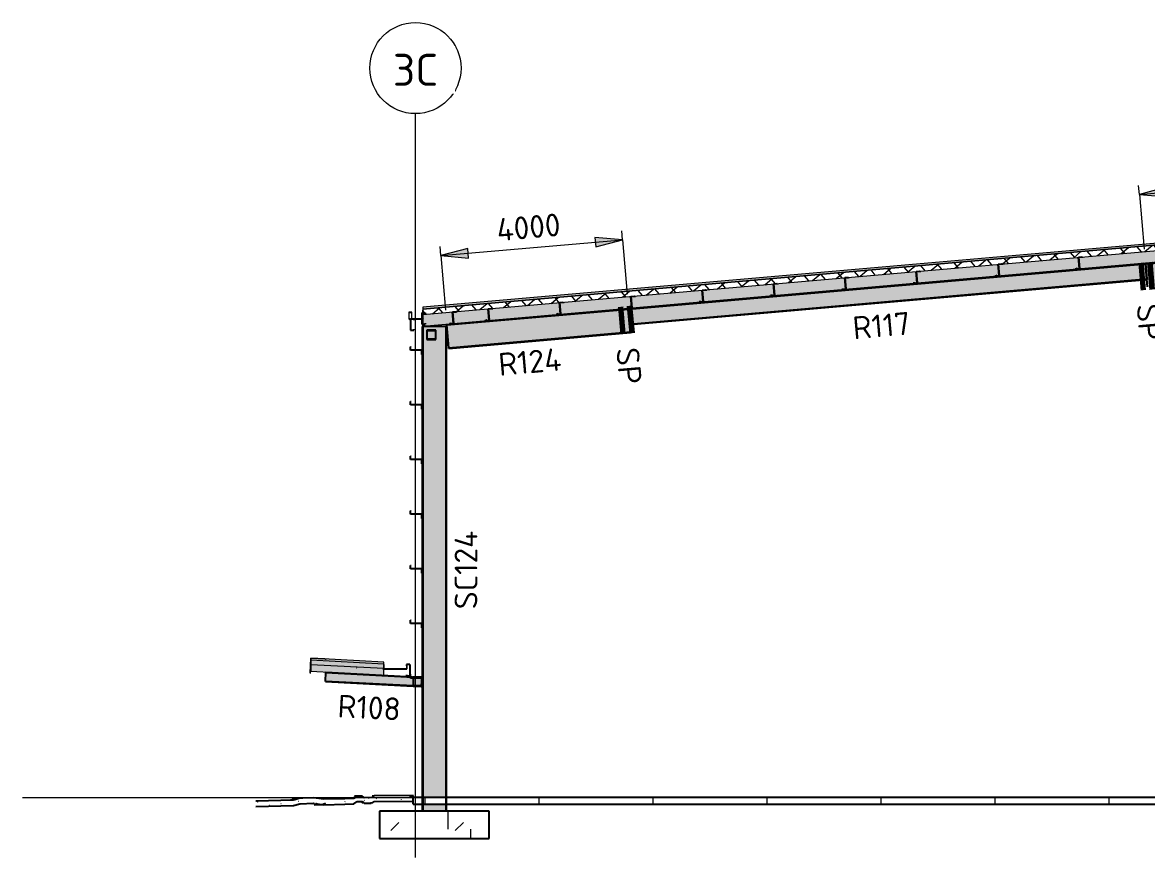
# Model space of a CAD drawing. Header units: millimetres. Extents: x 632 to 561478, y -3890 to 22200.
# Drawn here: x 330245 to 354923, y 3882 to 22200 of the extents above; entities that cross this region are included whole.
import ezdxf

# ---------------------------------------------------------------- set-up
doc = ezdxf.new("R2010")
doc.units = ezdxf.units.MM
for name, pattern in [('Dash', [7, 5, -2]), ('Hidden Double', [7, 5, -2]), ('Hidden Half', [3, 2, -1])]:
    doc.linetypes.add(name, pattern=pattern)
for name, color, linetype, lineweight in [('A-010-D_DIM', 211, 'Continuous', 13), ('A-010-D_DIM-200', 211, 'Continuous', 13), ('A-010-M_LINE', 90, 'Continuous', 13), ('A-230-H-FLOOR', 190, 'Continuous', 13), ('A-230-M_FLOOR', 192, 'Continuous', 13), ('A-230-MH_FLOOR', 190, 'Hidden Double', 13), ('A-270-M_ROOF', 132, 'Continuous', 13), ('S-160-M_FOUND', 171, 'Continuous', 13), ('S-280-A_COLUMN', 171, 'Continuous', 18), ('S-280-A_STRUCT_FRAME', 2, 'Continuous', 18), ('S-280-M_COLUMN', 52, 'Continuous', 13), ('S-280-M_STRUCT_FRAME', 12, 'Continuous', 13), ('S-280-MH_COLUMN', 52, 'Hidden Half', 13), ('Z-000-T_TEXT', 131, 'Continuous', 25), ('Z-030-M_GRID', 191, 'Continuous', 13), ('Z-033_T_GRIDREF', 31, 'Continuous', 13), ('Z-230-A_LEVEL', 51, 'Continuous', 13)]:
    doc.layers.add(name, color=color, linetype=linetype, lineweight=lineweight)
doc.styles.add('ISOCPEUR_1', font='isocpeur.ttf', dxfattribs={"height": 700})
doc.styles.add('ISOCPEUR_2', font='isocpeur.ttf', dxfattribs={"height": 500})
doc.dimstyles.new('2_5___Arrow___Transparent', dxfattribs={"dimscale": 304.8, "dimtxt": 497.990588, "dimasz": 1.968504, "dimexe": 0.656168, "dimexo": 1.049869, "dimgap": 0.164042, "dimtad": 1, "dimdec": 0, "dimzin": 0, "dimdsep": 46, "dimtxsty": 'ISOCPEUR_2', "dimsah": 1, "dimcen": 0.09, "dimadec": 0, "dimazin": 0, "dimtfac": 1, "dimtdec": 4, "dimtix": 1, "dimtmove": 0, "dimatfit": 3, "dimfxl": 1, "dimtvp": 1, "dimtolj": 1, "dimtzin": 0, "dimlwd": 18, "dimlwe": 18, "dimarcsym": 2})
pattern_1 = [(45, (364077.9, 0), (-1414.214, 0), [750, -3000]), (45, (365077.9, 1000), (-1414.214, 0), [750, -3000]), (45, (366077.9, -300), (-1414.214, 0), [250, -2000]), (90, (366077.94, 500), (-500, 500), [500, -2000]), (315, (366078, 1000), (0, 2828.43), [500, -3000]), (0, (365078, 1000), (2000, 2000), [300, -1000]), (0, (362578, 2000), (2000, 2000), [300, -2000])]

# ---------------------------------------------------------------- blocks, each defined once
blk = doc.blocks.new('Ridge Capping - Ridge Capping-1882401-S6_501-SECTION C7')
at = {"layer": 'A-270-M_ROOF', "lineweight": 5, "transparency": 33554432}
blk.add_hatch(color=253, dxfattribs=at).paths.add_polyline_path([(4332996, 17661), (4332989, 17664), (4332689, 17691), (4332390, 17664), (4332382, 17661), (4332689, 17688)])
at = {"layer": 'A-270-M_ROOF', "color": 53, "lineweight": 5}
for p, q in [((4332382, 17661), (4332689, 17688)), ((4332390, 17664), (4332382, 17661)), ((4332383, 17661), (4332382, 17661)), ((4332689, 17691), (4332390, 17664)), ((4332391, 17664), (4332390, 17664)), ((4332989, 17664), (4332689, 17691)), ((4332689, 17691), (4332690, 17691)), ((4332689, 17688), (4332996, 17661)), ((4332690, 17688), (4332689, 17688)), ((4332996, 17661), (4332989, 17664)), ((4332989, 17664), (4332989, 17664)), ((4332997, 17661), (4332996, 17661))]:
    blk.add_line(p, q, dxfattribs=at)
blk = doc.blocks.new('Roof Gutters4 - Roof Gutters-3348027-S6_501-SECTION C7')
at = {"layer": 'A-270-M_ROOF', "lineweight": 5, "transparency": 33554432}
blk.add_hatch(color=253, dxfattribs=at).paths.add_polyline_path([(4310390, 7933), (4310390, 7935), (4310372, 7936), (4310391, 8252), (4310696, 8239), (4310713, 8233), (4310723, 8232), (4310696, 8242), (4310388, 8255), (4310369, 7934)])
at = {"layer": 'A-270-M_ROOF', "color": 53, "lineweight": 5}
for p, q in [((4310388, 8255), (4310369, 7934)), ((4310372, 7936), (4310391, 8252)), ((4310696, 8242), (4310388, 8255)), ((4310388, 8255), (4310388, 8255)), ((4310391, 8252), (4310696, 8239)), ((4310391, 8252), (4310391, 8252)), ((4310723, 8232), (4310696, 8242)), ((4310696, 8242), (4310696, 8242)), ((4310696, 8239), (4310713, 8233)), ((4310696, 8239), (4310696, 8239)), ((4310713, 8233), (4310723, 8232)), ((4310713, 8233), (4310713, 8233)), ((4310723, 8232), (4310723, 8232)), ((4310369, 7934), (4310390, 7933)), ((4310369, 7934), (4310369, 7934)), ((4310390, 7935), (4310372, 7936)), ((4310372, 7936), (4310372, 7936)), ((4310390, 7933), (4310390, 7935)), ((4310390, 7935), (4310390, 7935)), ((4310390, 7933), (4310390, 7933))]:
    blk.add_line(p, q, dxfattribs=at)
blk = doc.blocks.new('25021-APA-ZZ-ZZ-M3-AR-000001_V3_rvt-6-S6_501-SECTION C7')
at = {"layer": 'A-270-M_ROOF', "transparency": 33554432}
for color, points in [(9, [(4352532, 15911), (4352532, 15952), (4332689, 17688), (4312847, 15952), (4312847, 15911), (4332689, 17647), (4351995, 15958)]), (253, [(4312561, 15687), (4312565, 15691), (4312542, 15704), (4312542, 15837), (4312597, 15837), (4312597, 15692), (4312847, 15692), (4312847, 15892), (4312842, 15892), (4312842, 15697), (4312602, 15697), (4312602, 15842), (4312537, 15842), (4312537, 15701)]), (253, [(4352817, 15688), (4352842, 15703), (4352842, 15844), (4352777, 15844), (4352777, 15699), (4352537, 15699), (4352537, 15894), (4352532, 15894), (4352532, 15694), (4352782, 15694), (4352782, 15839), (4352837, 15839), (4352837, 15706), (4352814, 15692)]), (9, [(4311989, 8133), (4311989, 8168), (4310391, 8252), (4310391, 8217)]), (253, [(4311994, 8016), (4312493, 8016), (4312491, 8018), (4311991, 8018), (4311989, 8016)])]:
    blk.add_hatch(color=color, dxfattribs=at).paths.add_polyline_path(points)
at = {"layer": 'A-270-M_ROOF', "lineweight": 5}
h = blk.add_hatch(dxfattribs=at)
h.set_pattern_fill('FP_9', angle=-135, style=0, pattern_type=2)
h.set_pattern_definition([(40, (4337896, 6e-06), (-192.8363, 229.8133), []), (130, (4337896, 6e-06), (-229.8133, -192.8363), [])])
h.paths.add_polyline_path([(4352532, 15791), (4352532, 15911), (4332689, 17647), (4312847, 15911), (4312847, 15791), (4332689, 17527), (4351995, 15838)])
at = {"layer": 'A-270-M_ROOF', "lineweight": 5, "transparency": 33554432}
for color, points in [(254, [(4352532, 15540), (4352532, 15791), (4332682, 17526), (4312847, 15791), (4312847, 15540), (4332689, 17276), (4351995, 15587)]), (8, [(4311989, 8033), (4311989, 8133), (4310391, 8217), (4310391, 8117)]), (8, [(4311989, 7883), (4311989, 8033), (4310391, 8117), (4310391, 7967), (4310891, 7940)]), (8, [(4311988, 7883), (4311989, 7888), (4311988, 7940)]), (253, [(4311991, 8018), (4311991, 8020), (4311991, 8118)]), (253, [(4312493, 8016), (4312493, 8018), (4312493, 8118)])]:
    blk.add_hatch(color=color, dxfattribs=at).paths.add_polyline_path(points)
at = {"layer": 'A-270-M_ROOF', "color": 53, "lineweight": 5}
for p, q in [((4332689, 17688), (4312847, 15952)), ((4332689, 17647), (4312847, 15911)), ((4312847, 15911), (4332689, 17647)), ((4312847, 15791), (4332689, 17527)), ((4352532, 15952), (4332689, 17688)), ((4332690, 17688), (4332689, 17688)), ((4352532, 15911), (4332689, 17647)), ((4332690, 17647), (4332689, 17647)), ((4332689, 17647), (4352532, 15911)), ((4332689, 17647), (4332690, 17647)), ((4332689, 17527), (4352532, 15791)), ((4312847, 15540), (4332689, 17276)), ((4332689, 17276), (4352532, 15540)), ((4332689, 17276), (4332690, 17276)), ((4312537, 15842), (4312537, 15701)), ((4312602, 15842), (4312537, 15842)), ((4312537, 15842), (4312537, 15842)), ((4312542, 15704), (4312542, 15837)), ((4312542, 15837), (4312597, 15837)), ((4312542, 15837), (4312542, 15837)), ((4312597, 15837), (4312597, 15692)), ((4312597, 15837), (4312597, 15837)), ((4312602, 15697), (4312602, 15842)), ((4312602, 15842), (4312602, 15842)), ((4312847, 15892), (4312842, 15892)), ((4312842, 15892), (4312842, 15697)), ((4312842, 15892), (4312842, 15892)), ((4312847, 15952), (4312847, 15911)), ((4312847, 15952), (4312847, 15952)), ((4312847, 15911), (4312847, 15540)), ((4312847, 15911), (4312847, 15911)), ((4312847, 15911), (4312847, 15911)), ((4312847, 15692), (4312847, 15892)), ((4312847, 15892), (4312847, 15892)), ((4352532, 15911), (4352532, 15952)), ((4352532, 15540), (4352532, 15911)), ((4352537, 15894), (4352532, 15894)), ((4352532, 15894), (4352532, 15694)), ((4352537, 15699), (4352537, 15894)), ((4352842, 15844), (4352777, 15844)), ((4352777, 15844), (4352777, 15699)), ((4352782, 15694), (4352782, 15839)), ((4352782, 15839), (4352837, 15839)), ((4352837, 15839), (4352837, 15706)), ((4352842, 15703), (4352842, 15844)), ((4312537, 15701), (4312561, 15687)), ((4312537, 15701), (4312537, 15701)), ((4312565, 15691), (4312542, 15704)), ((4312542, 15704), (4312542, 15704)), ((4312561, 15687), (4312565, 15691)), ((4312561, 15687), (4312562, 15687)), ((4312565, 15691), (4312566, 15691)), ((4312597, 15692), (4312846, 15692)), ((4312597, 15692), (4312597, 15692)), ((4312842, 15697), (4312602, 15697)), ((4312602, 15697), (4312602, 15697)), ((4312842, 15697), (4312842, 15697)), ((4312847, 15692), (4312847, 15692)), ((4352532, 15694), (4352782, 15694)), ((4352777, 15699), (4352537, 15699)), ((4352837, 15706), (4352814, 15692)), ((4352814, 15692), (4352817, 15688)), ((4352817, 15688), (4352842, 15703)), ((4312847, 15540), (4312847, 15540)), ((4311988, 8168), (4310391, 8252)), ((4310391, 8252), (4310391, 7967)), ((4310391, 8252), (4310391, 8252)), ((4310391, 8217), (4311989, 8133)), ((4311989, 7883), (4311989, 8168)), ((4311989, 8168), (4311989, 8168)), ((4310391, 8117), (4311989, 8033)), ((4310391, 7967), (4311989, 7883)), ((4310391, 7967), (4310391, 7967)), ((4311991, 8118), (4311989, 8118)), ((4311989, 8118), (4311989, 8016)), ((4311989, 8118), (4311989, 8118)), ((4311989, 8016), (4312493, 8016)), ((4311989, 8016), (4311989, 8016)), ((4311991, 8018), (4311991, 8118)), ((4311991, 8118), (4311991, 8118)), ((4312491, 8018), (4311991, 8018)), ((4311991, 8018), (4311991, 8018)), ((4312493, 8118), (4312491, 8118)), ((4312491, 8118), (4312491, 8018)), ((4312491, 8118), (4312491, 8118)), ((4312491, 8018), (4312491, 8018)), ((4312493, 8016), (4312493, 8118)), ((4312493, 8118), (4312493, 8118)), ((4312493, 8016), (4312493, 8016)), ((4311989, 7883), (4311989, 7883))]:
    blk.add_line(p, q, dxfattribs=at)
for name in ['Ridge Capping - Ridge Capping-1882401-S6_501-SECTION C7', 'Roof Gutters4 - Roof Gutters-3348027-S6_501-SECTION C7']:
    blk.add_blockref(name, (0, 0), dxfattribs=at)
blk = doc.blocks.new('NRP_Framing-Steel-Purlin C - P946 - EC250-24-4155213-S6_501-SECTION C7')
at = {"layer": 'S-280-M_STRUCT_FRAME', "color": 1, "lineweight": 25}
blk.add_line((4310709, 8084), (4310706, 8084), dxfattribs=at)
blk.add_line((4310709, 8084), (4310706, 8084), dxfattribs=at)
blk = doc.blocks.new('NRP_Framing-Steel-Purlin C - P946 - EC250-24-4139690-S6_501-SECTION C7')
at = {"layer": 'S-280-M_STRUCT_FRAME', "color": 1, "lineweight": 25}
blk.add_line((4311392, 8048), (4311393, 8048), dxfattribs=at)
blk.add_line((4311392, 8048), (4311393, 8048), dxfattribs=at)
blk = doc.blocks.new('NRP_Framing-Steel-Purlin C - P946 - EC250-24-4139691-S6_501-SECTION C7')
at = {"layer": 'S-280-M_STRUCT_FRAME', "color": 1, "lineweight": 25}
blk.add_line((4311969, 8018), (4311970, 8018), dxfattribs=at)
blk.add_line((4311969, 8018), (4311970, 8018), dxfattribs=at)
blk = doc.blocks.new('NRP_Framing-Steel-Purlin C - P946 - EC250-24-4139003-S6_501-SECTION C7')
at = {"layer": 'S-280-M_STRUCT_FRAME', "color": 1, "lineweight": 25}
blk.add_line((4311393, 8048), (4311395, 8048), dxfattribs=at)
blk.add_line((4311393, 8048), (4311395, 8048), dxfattribs=at)
blk = doc.blocks.new('NRP_Framing-Steel-Purlin C - P946 - EC250-24-4139004-S6_501-SECTION C7')
at = {"layer": 'S-280-M_STRUCT_FRAME', "color": 1, "lineweight": 25}
blk.add_line((4311970, 8018), (4311972, 8018), dxfattribs=at)
blk.add_line((4311970, 8018), (4311972, 8018), dxfattribs=at)
blk = doc.blocks.new('NRP_Framing-Steel-Purlin C - P946 - EC250-24-4139005-S6_501-SECTION C7')
at = {"layer": 'S-280-M_STRUCT_FRAME', "color": 1, "lineweight": 25}
for p, q in [((4312562, 8113), (4312489, 8113)), ((4312489, 8113), (4312489, 8089)), ((4312562, 8113), (4312562, 7863)), ((4312489, 7887), (4312489, 7863)), ((4312562, 7863), (4312489, 7863))]:
    blk.add_line(p, q, dxfattribs=at)
blk = doc.blocks.new('NRP_Framing-Steel-Purlin C - P946 - EC250-24-4133309-S6_501-SECTION C7')
at = {"layer": 'S-280-M_STRUCT_FRAME', "color": 1, "lineweight": 25}
for p, q in [((4312825, 15831), (4312825, 15581)), ((4312825, 15831), (4312898, 15831)), ((4312898, 15831), (4312898, 15807)), ((4312825, 15581), (4312898, 15581)), ((4312864, 15708), (4312865, 15708)), ((4312898, 15605), (4312898, 15581))]:
    blk.add_line(p, q, dxfattribs=at)
blk = doc.blocks.new('NRP_Framing-Steel-Purlin Z - P915 - EZ250-19-4046628-S6_501-SECTION C7')
at = {"layer": 'S-280-M_STRUCT_FRAME', "color": 92, "lineweight": 25}
for p, q in [((4323670, 16740), (4323741, 16746)), ((4323670, 16740), (4323741, 16746)), ((4323692, 16490), (4323670, 16740)), ((4323692, 16490), (4323670, 16740)), ((4323689, 16616), (4323689, 16616)), ((4323741, 16746), (4323743, 16725)), ((4323741, 16746), (4323743, 16725)), ((4323614, 16505), (4323616, 16484)), ((4323614, 16505), (4323616, 16484)), ((4323616, 16484), (4323692, 16490)), ((4323616, 16484), (4323692, 16490))]:
    blk.add_line(p, q, dxfattribs=at)
blk = doc.blocks.new('NRP_Framing-Steel-Purlin Z - P915 - EZ250-19-V46-S6_501-SECTION C7')
at = {"layer": 'S-280-M_STRUCT_FRAME', "color": 92, "lineweight": 25}
for p, q in [((4323699, 16491), (4323677, 16740)), ((4323699, 16491), (4323677, 16740)), ((4323689, 16616), (4323689, 16616)), ((4323741, 16746), (4323748, 16746)), ((4323741, 16746), (4323748, 16746)), ((4323748, 16746), (4323750, 16725)), ((4323748, 16746), (4323750, 16725)), ((4323622, 16505), (4323623, 16484)), ((4323622, 16505), (4323623, 16484)), ((4323692, 16490), (4323699, 16491)), ((4323692, 16490), (4323699, 16491))]:
    blk.add_line(p, q, dxfattribs=at)
blk = doc.blocks.new('NRP_Framing-Steel-Purlin Z - P914 - EZ250-15-4047701-S6_501-SECTION C7')
at = {"layer": 'S-280-M_STRUCT_FRAME', "color": 150, "lineweight": 25}
for p, q in [((4332459, 17277), (4332461, 17258)), ((4332459, 17277), (4332461, 17258)), ((4332515, 17513), (4332586, 17520)), ((4332515, 17513), (4332586, 17520)), ((4332537, 17264), (4332515, 17513)), ((4332537, 17264), (4332515, 17513)), ((4332533, 17389), (4332534, 17390)), ((4332586, 17520), (4332587, 17500)), ((4332586, 17520), (4332587, 17500)), ((4332461, 17258), (4332537, 17264)), ((4332461, 17258), (4332537, 17264))]:
    blk.add_line(p, q, dxfattribs=at)
blk = doc.blocks.new('NRP_Framing-Steel-Purlin Z - P914 - EZ250-15-V48-S6_501-SECTION C7')
at = {"layer": 'S-280-M_STRUCT_FRAME', "color": 150, "lineweight": 25}
for p, q in [((4332466, 17278), (4332468, 17258)), ((4332466, 17278), (4332468, 17258)), ((4332544, 17265), (4332522, 17514)), ((4332544, 17265), (4332522, 17514)), ((4332533, 17389), (4332534, 17390)), ((4332586, 17520), (4332593, 17520)), ((4332586, 17520), (4332593, 17520)), ((4332593, 17520), (4332594, 17500)), ((4332593, 17520), (4332594, 17500)), ((4332537, 17264), (4332544, 17265)), ((4332537, 17264), (4332544, 17265))]:
    blk.add_line(p, q, dxfattribs=at)
blk = doc.blocks.new('NRP_Framing-Steel-Purlin Z - G914 - EZ250-15-4091591-S6_501-SECTION C7')
at = {"layer": 'S-280-M_STRUCT_FRAME', "color": 150, "lineweight": 25}
for p, q in [((4312572, 7815), (4312572, 7886)), ((4312572, 7886), (4312592, 7886)), ((4312572, 7815), (4312572, 7886)), ((4312572, 7886), (4312592, 7886)), ((4312822, 7815), (4312572, 7815)), ((4312822, 7815), (4312572, 7815)), ((4312803, 7739), (4312822, 7739)), ((4312803, 7739), (4312822, 7739)), ((4312822, 7739), (4312822, 7815)), ((4312822, 7739), (4312822, 7815))]:
    blk.add_line(p, q, dxfattribs=at)
blk = doc.blocks.new('NRP_Framing-Steel-Purlin Z - G914 - EZ250-15-4091825-S6_501-SECTION C7')
at = {"layer": 'S-280-M_STRUCT_FRAME', "color": 150, "lineweight": 25}
for p, q in [((4312572, 9015), (4312572, 9086)), ((4312572, 9086), (4312592, 9086)), ((4312572, 9015), (4312572, 9086)), ((4312572, 9086), (4312592, 9086)), ((4312822, 9015), (4312572, 9015)), ((4312822, 9015), (4312572, 9015)), ((4312803, 8939), (4312822, 8939)), ((4312803, 8939), (4312822, 8939)), ((4312822, 8939), (4312822, 9015)), ((4312822, 8939), (4312822, 9015))]:
    blk.add_line(p, q, dxfattribs=at)
blk = doc.blocks.new('NRP_Framing-Steel-Purlin Z - G914 - EZ250-15-4091616-S6_501-SECTION C7')
at = {"layer": 'S-280-M_STRUCT_FRAME', "color": 150, "lineweight": 25}
for p, q in [((4312572, 10215), (4312572, 10286)), ((4312572, 10286), (4312592, 10286)), ((4312572, 10215), (4312572, 10286)), ((4312572, 10286), (4312592, 10286)), ((4312822, 10215), (4312572, 10215)), ((4312822, 10215), (4312572, 10215)), ((4312803, 10139), (4312822, 10139)), ((4312803, 10139), (4312822, 10139)), ((4312822, 10139), (4312822, 10215)), ((4312822, 10139), (4312822, 10215))]:
    blk.add_line(p, q, dxfattribs=at)
blk = doc.blocks.new('NRP_Framing-Steel-Purlin C - G946 - EC250-24-4090496-S6_501-SECTION C7')
at = {"layer": 'S-280-M_STRUCT_FRAME', "color": 1, "lineweight": 25}
for p, q in [((4312571, 15697), (4312644, 15697)), ((4312571, 15697), (4312571, 15447)), ((4312644, 15697), (4312644, 15673)), ((4312571, 15447), (4312644, 15447)), ((4312644, 15471), (4312644, 15447))]:
    blk.add_line(p, q, dxfattribs=at)
blk = doc.blocks.new('NRP_Framing-Steel-SHS - S444 - 200x200x6_0SHS-4135940-S6_501-SECTION C7')
at = {"layer": 'S-280-M_STRUCT_FRAME', "linetype": 'Dash', "lineweight": 25}
h = blk.add_hatch(color=256, dxfattribs=at)
h.paths.add_polyline_path([(4312832, 7641), (4312832, 7841), (4312632, 7841), (4312632, 7641)])
h.paths.add_polyline_path([(4312826, 7647), (4312638, 7647), (4312638, 7835), (4312826, 7835), (4312826, 7825)])
at = {"layer": 'S-280-M_STRUCT_FRAME', "lineweight": 25}
for p, q in [((4312832, 7841), (4312632, 7841)), ((4312632, 7841), (4312632, 7641)), ((4312638, 7835), (4312826, 7835)), ((4312638, 7647), (4312638, 7835)), ((4312826, 7835), (4312826, 7647)), ((4312832, 7641), (4312832, 7841)), ((4312632, 7641), (4312832, 7641)), ((4312826, 7647), (4312638, 7647))]:
    blk.add_line(p, q, dxfattribs=at)
blk = doc.blocks.new('NRP_Framing-Steel-UB - R108 - 200UB25_4-4154935-S6_501-SECTION C7')
at = {"layer": 'S-280-M_STRUCT_FRAME', "linetype": 'Dash', "lineweight": 25}
h = blk.add_hatch(color=256, dxfattribs=at)
h.paths.add_polyline_path([(4312809, 7647), (4312819, 7830), (4312697, 7835), (4312638, 7835), (4312638, 7652), (4312727, 7647), (4312809, 7647)])
h.paths.add_polyline_path([(4312632, 7652), (4312632, 7840), (4310720, 7940), (4310710, 7753), (4311994, 7686)])
h = blk.add_hatch(color=256, dxfattribs=at)
h.paths.add_polyline_path([(4312819, 7830), (4312819, 7835), (4312724, 7835)])
h.paths.add_polyline_path([(4312632, 7840), (4312632, 7841), (4312759, 7841), (4310720, 7948), (4310720, 7940), (4312610, 7841)])
h = blk.add_hatch(color=256, dxfattribs=at)
h.paths.add_polyline_path([(4312809, 7635), (4312809, 7641), (4312692, 7641)])
h.paths.add_polyline_path([(4312632, 7644), (4312632, 7652), (4310710, 7753), (4310710, 7745), (4312578, 7647)])
h.paths.add_polyline_path([(4312727, 7647), (4312638, 7652), (4312638, 7647)])
at = {"layer": 'S-280-M_STRUCT_FRAME', "lineweight": 25}
for p, q in [((4310710, 7753), (4310720, 7940)), ((4310720, 7940), (4310720, 7948)), ((4310720, 7948), (4312758, 7841)), ((4310720, 7940), (4312632, 7840)), ((4310710, 7745), (4310710, 7753)), ((4310710, 7753), (4312632, 7652)), ((4310710, 7745), (4312632, 7644)), ((4312638, 7652), (4312726, 7647)), ((4312725, 7835), (4312819, 7830)), ((4312819, 7830), (4312809, 7647)), ((4312819, 7835), (4312819, 7830)), ((4312693, 7641), (4312809, 7635)), ((4312809, 7641), (4312809, 7635))]:
    blk.add_line(p, q, dxfattribs=at)
at = {"layer": 'S-280-M_STRUCT_FRAME', "linetype": 'Dash', "lineweight": 25}
for p, q in [((4312632, 7840), (4312723, 7835)), ((4312632, 7652), (4312638, 7652)), ((4312760, 7841), (4312819, 7838)), ((4312819, 7838), (4312819, 7835)), ((4312632, 7644), (4312691, 7641)), ((4312728, 7647), (4312809, 7643)), ((4312809, 7647), (4312809, 7643)), ((4312809, 7643), (4312809, 7641))]:
    blk.add_line(p, q, dxfattribs=at)
blk = doc.blocks.new('Grid - NRP_Grid-Head-320187-S6_501-SECTION C7')
at = {"layer": 'Z-033_T_GRIDREF'}
blk.add_circle((4352682, 21200), 1000, dxfattribs=at)
blk = doc.blocks.new('DIMBLOCK22-S6_501-SECTION C7')
at = {"layer": 'A-010-D_DIM-200', "lineweight": 18}
for points in [[(343407, 17434), (342800, 17487), (342818, 17277)], [(339422, 17086), (340029, 17033), (340011, 17243)]]:
    blk.add_hatch(color=256, dxfattribs=at).paths.add_polyline_path(points)
for p, q in [((343407, 17434), (343390, 17633)), ((339422, 17086), (339405, 17285)), ((339422, 17086), (343407, 17434)), ((343407, 17434), (342800, 17487)), ((342800, 17487), (342818, 17277)), ((342818, 17277), (343407, 17434)), ((343407, 17434), (343512, 16238)), ((340011, 17243), (339422, 17086)), ((339422, 17086), (340029, 17033)), ((339422, 17086), (339527, 15889)), ((340029, 17033), (340011, 17243))]:
    blk.add_line(p, q, dxfattribs=at)
at = {"layer": 'A-010-D_DIM-200', "color": 0, "lineweight": 18, "insert": (340623, 17897), "char_height": 500, "width": 1758.29, "attachment_point": 1, "rotation": 5, "line_spacing_factor": 1.149209, "style": 'ISOCPEUR_2'}
blk.add_mtext('4000', dxfattribs=at)
blk = doc.blocks.new('DIMBLOCK23-S6_501-SECTION C7')
at = {"layer": 'A-010-D_DIM-200', "lineweight": 18}
for points in [[(358731, 18775), (358124, 18828), (358142, 18617)], [(354746, 18426), (355353, 18373), (355335, 18584)]]:
    blk.add_hatch(color=256, dxfattribs=at).paths.add_polyline_path(points)
for p, q in [((354746, 18426), (358731, 18775)), ((358731, 18775), (358124, 18828)), ((358124, 18828), (358142, 18617)), ((358142, 18617), (358731, 18775)), ((358731, 18775), (358713, 18974)), ((358731, 18775), (358835, 17579)), ((354746, 18426), (354729, 18626)), ((355335, 18584), (354746, 18426)), ((355353, 18373), (355335, 18584)), ((354746, 18426), (355353, 18373)), ((354746, 18426), (354851, 17230))]:
    blk.add_line(p, q, dxfattribs=at)
at = {"layer": 'A-010-D_DIM-200', "color": 0, "lineweight": 18, "insert": (355947, 19237), "char_height": 500, "width": 1758.29, "attachment_point": 1, "rotation": 5, "line_spacing_factor": 1.149209, "style": 'ISOCPEUR_2'}
blk.add_mtext('4000', dxfattribs=at)
blk = doc.blocks.new('NRP_Splice _v3_ - NRP_Splice-3209833-S6_501-SECTION C7')
at = {"layer": 'Z-000-T_TEXT', "lineweight": 70}
for p, q in [((4317182, 15965), (4317234, 15368)), ((4317182, 15965), (4317234, 15368)), ((4317381, 15983), (4317433, 15385)), ((4317433, 15385), (4317381, 15983))]:
    blk.add_line(p, q, dxfattribs=at)

msp = doc.modelspace()

# ---------------------------------------------------------------- hatches: boundary and pattern name
at = {"layer": 'A-230-H-FLOOR'}
h = msp.add_hatch(dxfattribs=at)
h.set_pattern_fill('FP_12', color=256, style=0, pattern_type=2)
h.set_pattern_definition([(50, (364077.94, 0), (728.737, -63.756), [76.2, -838.2]), (355, (364077.94, 0), (-140.972, 764.228), [60.96, -670.56]), (100.451, (364138.7, -5.3), (587.77, 700.467), [64.76, -712.36]), (46.184, (364077.9, 203.2), (1084.316, -168.17), [114.3, -1257.3]), (96.636, (364168.3, 189.2), (949.61, 989.71), [97.14, -1068.54]), (351.184, (364077.9, 203.2), (949.62, 989.7), [91.44, -1005.84]), (21, (364179.54, 152.4), (606.458, -409.06), [76.2, -838.2]), (326, (364179.54, 152.4), (247.208, 736.753), [60.96, -670.56]), (71.451, (364230.1, 118.3), (853.668, 327.685), [64.76, -712.36]), (37.5, (364077.94, 0), (12.3547, 338.2201), [6.706, -655.726, 6.706, -674.014, -673.1]), (37.5, (364077.94, 0), (12.3547, 338.2201), [-1343.152, 6.706, -666.394]), (7.5, (364077.94, 0), (267.279, 400.722), [6.706, -381.406, 6.706, -640.486, -256.54]), (7.5, (364077.94, 0), (267.279, 400.722), [-1035.304, 6.706, -249.834]), (327.5, (363851.37, 0), (542.3633, -22.9153), [6.706, -247.294, 6.706, -785.774, -1051.56]), (327.5, (363851.37, 0), (542.3633, -22.9153), [-1046.48, 6.706, -1044.854]), (317.5, (363749.77, 0), (592.517, 101.707), [6.706, -323.494, 6.706, -519.582, -746.76]), (317.5, (363749.77, 0), (592.517, 101.707), [-856.488, 6.706, -740.054])])
h.paths.add_polyline_path([(335363.1, 5000.9), (336188.7, 5021.7), (336327.2, 5060.7), (336627.5, 5074.2), (336854.2, 5038.5), (337312.7, 5050), (337513.7, 5059.4), (337586.3, 5107.7), (337695.1, 5107.7), (337747.9, 5070.3), (337925.3, 5078), (337960.3, 5111.4), (338814.2, 5120), (338814.2, 5240), (337960.3, 5231.4), (337925.3, 5198), (337747.9, 5190.3), (337693.6, 5228.8), (337586.3, 5227.7), (337513.7, 5179.4), (337312.7, 5170), (336854.2, 5158.5), (336627.5, 5194.2), (336327.2, 5180.7), (336188.7, 5141.7), (335363.1, 5120.9), (335363.1, 5021.7)])
at = {"layer": 'A-230-H-FLOOR', "lineweight": 5}
for points in [[(337450.3, 5176.4), (337513.7, 5179.4), (337586.3, 5227.7), (337526.6, 5227.1), (337454.8, 5179.4)], [(337882.4, 5196.1), (337925.4, 5198.1), (337960.3, 5231.4), (337918.7, 5230.9), (337884.3, 5198)], [(336035.4, 5137.8), (336188.7, 5141.7), (336327.1, 5180.7), (336161.1, 5173.2), (336049.1, 5141.7)], [(336639.4, 5033), (336854.2, 5038.5), (336627.5, 5074.2), (336433.5, 5065.5), (336627.5, 5034.9)], [(337695.9, 5067.9), (337747.9, 5070.3), (337693.6, 5108.8), (337639.7, 5107.7), (337685.4, 5075.3)]]:
    msp.add_hatch(color=256, dxfattribs=at).paths.add_polyline_path(points)
at = {"layer": 'A-230-H-FLOOR'}
h = msp.add_hatch(dxfattribs=at)
h.set_pattern_fill('FP_11', color=256, style=0, pattern_type=2)
h.set_pattern_definition(pattern_1)
h.paths.add_polyline_path([(378714.2, 5050), (378714.2, 5200), (338814.2, 5200), (338814.2, 5050), (374741, 5050)])
at = {"layer": 'S-160-M_FOUND'}
h = msp.add_hatch(dxfattribs=at)
h.set_pattern_fill('FP_11', color=256, style=0, pattern_type=2)
h.set_pattern_definition(pattern_1)
h.paths.add_polyline_path([(338175.8, 4300), (340478.3, 4300), (340478.3, 4900), (338078.3, 4900), (338078.3, 4300)])
at = {"layer": 'S-280-M_COLUMN', "lineweight": 5}
h = msp.add_hatch(color=256, dxfattribs=at)
h.paths.add_polyline_path([(339027.4, 4900), (339027.4, 5050), (339014.2, 5050), (339014.2, 4900)])
h.paths.add_polyline_path([(339014.2, 5200), (339027.4, 5200), (339027.4, 15532.3), (339014.2, 15532.3), (339014.2, 6899.3)])
h = msp.add_hatch(color=256, dxfattribs=at)
h.paths.add_polyline_path([(339028.5, 4900), (339041.4, 4900), (339041.4, 5050), (339027.4, 5050), (339027.8, 4900)])
h.paths.add_polyline_path([(339031.7, 5200), (339041.4, 5200), (339041.4, 15532.3), (339027.4, 15532.3), (339029.4, 5200), (339029.9, 5200)])
h = msp.add_hatch(color=256, dxfattribs=at)
h.paths.add_polyline_path([(339515.2, 4900), (339515.2, 5050), (339041.4, 5050), (339041.4, 4900)])
h.paths.add_polyline_path([(339041.4, 5200), (339515.2, 5200), (339515.2, 15532.3), (339041.4, 15532.3), (339041.4, 6899.3)])
h.paths.add_polyline_path([(339306.8, 15247.7), (339112.8, 15247.7), (339112.8, 15447.7), (339312.8, 15447.7), (339312.8, 15247.7)])
h.paths.add_polyline_path([(339306.8, 15253.7), (339306.8, 15441.7), (339118.8, 15441.7), (339118.8, 15253.7), (339230.6, 15253.7)])
h = msp.add_hatch(color=256, dxfattribs=at)
h.paths.add_polyline_path([(339520.5, 4900), (339529.2, 4900), (339527.3, 5050), (339515.2, 5050), (339515.2, 4900), (339519.2, 4900)])
h.paths.add_polyline_path([(339524.7, 5200), (339529.2, 5200), (339526.9, 15532.3), (339515.2, 15532.3), (339515.5, 5200), (339523.2, 5200)])
h = msp.add_hatch(color=256, dxfattribs=at)
h.paths.add_polyline_path([(339542.4, 4900), (339542.4, 5050), (339529.2, 5050), (339529.2, 4900)])
h.paths.add_polyline_path([(339529.2, 5200), (339542.4, 5200), (339542.4, 15532.3), (339529.2, 15532.3), (339529.2, 6899.3)])
at = {"layer": 'S-280-M_STRUCT_FRAME', "lineweight": 5}
for points in [[(354879.4, 16902.7), (358864.2, 17251.3), (358864.2, 17267), (354878.1, 16918.3)], [(354923.2, 16402.8), (358864.2, 16747.6), (358864.2, 17251.3), (354879.4, 16902.7), (354908.8, 16567.4)], [(343540.1, 15914.8), (354878.8, 16906.8), (354877.8, 16918.2), (343539.1, 15926.2), (343540, 15915.7)], [(343569.1, 15583.4), (354907.8, 16575.4), (354878.1, 16906.7), (343540.3, 15913.1)], [(343570.1, 15572), (354908.8, 16564), (354907.8, 16575.4), (343569.1, 15583.4)], [(339553.3, 15564.3), (343540, 15913.1), (343538.9, 15926.2), (339552.1, 15577.4)], [(339597, 15064.4), (343583.8, 15413.2), (343540, 15913.1), (339553.3, 15564.3), (339582.2, 15233.9)], [(339598.1, 15051.2), (343584.9, 15400), (343583.8, 15413.2), (339597, 15064.4)]]:
    msp.add_hatch(color=256, dxfattribs=at).paths.add_polyline_path(points)
h = msp.add_hatch(color=256, dxfattribs=at)
h.paths.add_polyline_path([(339312.8, 15247.7), (339312.8, 15447.7), (339112.8, 15447.7), (339112.8, 15247.7), (339230.6, 15247.7)])
h.paths.add_polyline_path([(339230.6, 15253.7), (339118.8, 15253.7), (339118.8, 15441.7), (339306.8, 15441.7), (339306.8, 15253.7)])

# ---------------------------------------------------------------- linework, layer by layer
at = {"layer": 'A-010-M_LINE', "lineweight": 25}
for p, q in [((354879.5, 16901.2), (354878.6, 16911.2)), ((343540.4, 15909.2), (343539.5, 15919.2)), ((339555.6, 15560.6), (339554.8, 15570.5))]:
    msp.add_line(p, q, dxfattribs=at)
at = {"layer": 'A-230-M_FLOOR', "lineweight": 25}
for p, q in [((336627.5, 5194.2), (336161.1, 5173.2)), ((336854.2, 5158.5), (336627.5, 5194.2)), ((337586.3, 5227.7), (337513.7, 5179.4)), ((337586.3, 5227.7), (337526.4, 5227.1)), ((337693.6, 5228.8), (337586.4, 5227.7)), ((337747.9, 5190.3), (337693.6, 5228.8)), ((337925.3, 5198), (337747.9, 5190.3)), ((337960.3, 5231.4), (337918.6, 5230.9)), ((337960.3, 5231.4), (337925.3, 5198)), ((338814.2, 5240), (337960.4, 5231.4)), ((338814.2, 5050), (338814.2, 5240)), ((378714.2, 5200), (338814.2, 5200)), ((336188.7, 5141.7), (335363.1, 5120.9)), ((335363.1, 5000.9), (336188.7, 5021.7)), ((336188.7, 5021.7), (336327.2, 5060.7)), ((336327.2, 5180.7), (336217.8, 5149.9)), ((336327.2, 5060.7), (336627.5, 5074.2)), ((336854.2, 5038.5), (336639.3, 5033)), ((336714.8, 5060.4), (336854.2, 5038.5)), ((337312.7, 5170), (336854.2, 5158.5)), ((336854.4, 5038.5), (337312.7, 5050)), ((337513.7, 5179.4), (337312.7, 5170)), ((337312.7, 5050), (337513.7, 5059.4)), ((337513.7, 5059.4), (337586.3, 5107.7)), ((337586.3, 5107.7), (337693.6, 5108.8)), ((337693.6, 5108.8), (337725.4, 5086.3)), ((337747.9, 5070.3), (337793.6, 5072.3)), ((337925.3, 5078), (337881.9, 5076)), ((337925.3, 5078), (337960.3, 5111.4)), ((337960.3, 5111.4), (338814.2, 5120)), ((338814.2, 5050), (378714.2, 5050))]:
    msp.add_line(p, q, dxfattribs=at)
at = {"layer": 'A-230-MH_FLOOR', "lineweight": 25}
for p, q in [((336217.7, 5149.9), (336188.7, 5141.7)), ((336627.5, 5074.2), (336714.8, 5060.4)), ((336854.2, 5038.5), (336854.3, 5038.5)), ((337747.9, 5070.3), (337695.9, 5067.9)), ((337725.4, 5086.2), (337747.9, 5070.3)), ((337793.6, 5072.3), (337924.7, 5078))]:
    msp.add_line(p, q, dxfattribs=at)
at = {"layer": 'S-160-M_FOUND', "lineweight": 25}
for p, q in [((340478.3, 4900), (338078.3, 4900)), ((338078.3, 4900), (338078.3, 4300)), ((340478.3, 4300), (340478.3, 4900)), ((338078.3, 4300), (340478.3, 4300))]:
    msp.add_line(p, q, dxfattribs=at)
at = {"layer": 'S-280-M_COLUMN', "lineweight": 25}
for p, q in [((339014.2, 15532.3), (339014.2, 7841.3)), ((339027.4, 15532.3), (339014.2, 15532.3)), ((339027.4, 15532.3), (339027.4, 5200)), ((339041.4, 15532.3), (339027.4, 15532.3)), ((339515.2, 15532.3), (339041.4, 15532.3)), ((339529.2, 15532.3), (339515.2, 15532.3)), ((339529.2, 15532.3), (339529.2, 5200)), ((339542.4, 15532.3), (339529.2, 15532.3)), ((339542.4, 5200), (339542.4, 15532.3)), ((339014.2, 7641.3), (339014.2, 5200)), ((339014.2, 5050), (339014.2, 4900)), ((339027.4, 5050), (339027.4, 4900)), ((339529.2, 5050), (339529.2, 4900)), ((339542.4, 4900), (339542.4, 5050))]:
    msp.add_line(p, q, dxfattribs=at)
at = {"layer": 'S-280-M_STRUCT_FRAME', "lineweight": 25}
for p, q in [((354878.1, 16918.3), (358864.2, 17267)), ((354879.4, 16902.7), (358864.2, 17251.3)), ((343539.1, 15926.2), (354877.8, 16918.2)), ((343540.1, 15914.8), (354878.8, 16906.8)), ((354877.8, 16918.2), (354878.8, 16906.8)), ((354879.4, 16902.7), (354878.1, 16918.3)), ((354878.8, 16906.8), (354907.8, 16575.4)), ((354923.2, 16402.8), (354879.4, 16902.7)), ((343569.1, 15583.4), (354907.8, 16575.4)), ((343570.1, 15572), (354908.8, 16564)), ((354907.8, 16575.4), (354908.8, 16564)), ((339552.1, 15577.4), (343538.9, 15926.2)), ((339553.3, 15564.3), (343540, 15913.1)), ((343538.9, 15926.2), (343540, 15913.1)), ((343540.1, 15914.8), (343539.1, 15926.2)), ((343540, 15913.1), (343583.8, 15413.2)), ((343569.1, 15583.4), (343540.1, 15914.8)), ((339553.3, 15564.3), (339552.1, 15577.4)), ((339597, 15064.4), (339553.3, 15564.3)), ((343570.1, 15572), (343569.1, 15583.4)), ((339312.8, 15447.7), (339112.8, 15447.7)), ((339112.8, 15447.7), (339112.8, 15247.7)), ((339118.8, 15441.7), (339306.8, 15441.7)), ((339118.8, 15253.7), (339118.8, 15441.7)), ((339306.8, 15441.7), (339306.8, 15253.7)), ((339312.8, 15247.7), (339312.8, 15447.7)), ((339597, 15064.4), (343583.8, 15413.2)), ((339598.1, 15051.2), (343584.9, 15400)), ((343583.8, 15413.2), (343584.9, 15400)), ((339112.8, 15247.7), (339312.8, 15247.7)), ((339306.8, 15253.7), (339118.8, 15253.7)), ((339598.1, 15051.2), (339597, 15064.4))]:
    msp.add_line(p, q, dxfattribs=at)
at = {"layer": 'S-280-MH_COLUMN', "lineweight": 25}
for p, q in [((339014.2, 7841.3), (339014.2, 7641.4)), ((339014.2, 5200), (339014.2, 5050)), ((339027.4, 5200), (339027.4, 5050)), ((339529.2, 5200), (339529.2, 5050)), ((339542.4, 5050), (339542.4, 5200))]:
    msp.add_line(p, q, dxfattribs=at)
at = {"layer": 'Z-030-M_GRID'}
msp.add_line((338864.2, 3882), (338864.2, 20200), dxfattribs=at)
at = {"layer": 'Z-230-A_LEVEL'}
msp.add_line((330244.6, 5200), (385483.9, 5200), dxfattribs=at)

# ---------------------------------------------------------------- block references
at = {"color": 10, "lineweight": 5}
msp.add_blockref('25021-APA-ZZ-ZZ-M3-AR-000001_V3_rvt-6-S6_501-SECTION C7', (-3973818.1, 0), dxfattribs=at)
at = {"layer": 'S-280-M_STRUCT_FRAME', "color": 150, "lineweight": 25}
for name, p in [('NRP_Framing-Steel-Purlin Z - P914 - EZ250-15-4047701-S6_501-SECTION C7', (-3979104.9, -462.5)), ('NRP_Framing-Steel-Purlin Z - P914 - EZ250-15-V48-S6_501-SECTION C7', (-3979104.9, -462.5)), ('NRP_Framing-Steel-Purlin Z - P914 - EZ250-15-4047701-S6_501-SECTION C7', (-3980867.1, -616.7)), ('NRP_Framing-Steel-Purlin Z - P914 - EZ250-15-V48-S6_501-SECTION C7', (-3980867.1, -616.7)), ('NRP_Framing-Steel-Purlin Z - G914 - EZ250-15-4091616-S6_501-SECTION C7', (-3973818.1, 4800)), ('NRP_Framing-Steel-Purlin Z - G914 - EZ250-15-4091616-S6_501-SECTION C7', (-3973818.1, 3600)), ('NRP_Framing-Steel-Purlin Z - G914 - EZ250-15-4091616-S6_501-SECTION C7', (-3973818.1, 2400)), ('NRP_Framing-Steel-Purlin Z - G914 - EZ250-15-4091616-S6_501-SECTION C7', (-3973818.1, 1200)), ('NRP_Framing-Steel-Purlin Z - G914 - EZ250-15-4091616-S6_501-SECTION C7', (-3973818.1, 0)), ('NRP_Framing-Steel-Purlin Z - G914 - EZ250-15-4091825-S6_501-SECTION C7', (-3973818.1, 0)), ('NRP_Framing-Steel-Purlin Z - G914 - EZ250-15-4091591-S6_501-SECTION C7', (-3973818.1, 0))]:
    msp.add_blockref(name, p, dxfattribs=at)
at = {"layer": 'S-280-M_STRUCT_FRAME', "color": 92, "lineweight": 25}
for name, p in [('NRP_Framing-Steel-Purlin Z - P915 - EZ250-19-4046628-S6_501-SECTION C7', (-3975383.5, -137)), ('NRP_Framing-Steel-Purlin Z - P915 - EZ250-19-V46-S6_501-SECTION C7', (-3975383.5, -137)), ('NRP_Framing-Steel-Purlin Z - P915 - EZ250-19-4046628-S6_501-SECTION C7', (-3973818.1, 0)), ('NRP_Framing-Steel-Purlin Z - P915 - EZ250-19-V46-S6_501-SECTION C7', (-3973818.1, 0)), ('NRP_Framing-Steel-Purlin Z - P915 - EZ250-19-4046628-S6_501-SECTION C7', (-3978514.4, -410.9)), ('NRP_Framing-Steel-Purlin Z - P915 - EZ250-19-V46-S6_501-SECTION C7', (-3978514.4, -410.9)), ('NRP_Framing-Steel-Purlin Z - P915 - EZ250-19-4046628-S6_501-SECTION C7', (-3976949, -273.9)), ('NRP_Framing-Steel-Purlin Z - P915 - EZ250-19-V46-S6_501-SECTION C7', (-3976949, -273.9)), ('NRP_Framing-Steel-Purlin Z - P915 - EZ250-19-4046628-S6_501-SECTION C7', (-3981645.3, -684.8)), ('NRP_Framing-Steel-Purlin Z - P915 - EZ250-19-V46-S6_501-SECTION C7', (-3981645.3, -684.8)), ('NRP_Framing-Steel-Purlin Z - P915 - EZ250-19-4046628-S6_501-SECTION C7', (-3980079.8, -547.8)), ('NRP_Framing-Steel-Purlin Z - P915 - EZ250-19-V46-S6_501-SECTION C7', (-3980079.8, -547.8)), ('NRP_Framing-Steel-Purlin Z - P915 - EZ250-19-4046628-S6_501-SECTION C7', (-3983993.5, -890.2)), ('NRP_Framing-Steel-Purlin Z - P915 - EZ250-19-V46-S6_501-SECTION C7', (-3983993.5, -890.2)), ('NRP_Framing-Steel-Purlin Z - P915 - EZ250-19-4046628-S6_501-SECTION C7', (-3983210.7, -821.8)), ('NRP_Framing-Steel-Purlin Z - P915 - EZ250-19-V46-S6_501-SECTION C7', (-3983210.7, -821.8))]:
    msp.add_blockref(name, p, dxfattribs=at)
at = {"layer": 'S-280-M_STRUCT_FRAME', "color": 1, "lineweight": 25}
for name in ['NRP_Framing-Steel-Purlin C - P946 - EC250-24-4133309-S6_501-SECTION C7', 'NRP_Framing-Steel-Purlin C - G946 - EC250-24-4090496-S6_501-SECTION C7', 'NRP_Framing-Steel-Purlin C - P946 - EC250-24-4155213-S6_501-SECTION C7', 'NRP_Framing-Steel-Purlin C - P946 - EC250-24-4139690-S6_501-SECTION C7', 'NRP_Framing-Steel-Purlin C - P946 - EC250-24-4139003-S6_501-SECTION C7', 'NRP_Framing-Steel-Purlin C - P946 - EC250-24-4139691-S6_501-SECTION C7', 'NRP_Framing-Steel-Purlin C - P946 - EC250-24-4139004-S6_501-SECTION C7', 'NRP_Framing-Steel-Purlin C - P946 - EC250-24-4139005-S6_501-SECTION C7']:
    msp.add_blockref(name, (-3973818.1, 0), dxfattribs=at)
at = {"layer": 'S-280-M_STRUCT_FRAME', "linetype": 'Dash', "lineweight": 25}
msp.add_blockref('NRP_Framing-Steel-UB - R108 - 200UB25_4-4154935-S6_501-SECTION C7', (-3973818.1, 0), dxfattribs=at)
at = {"layer": 'S-280-M_STRUCT_FRAME', "lineweight": 25}
msp.add_blockref('NRP_Framing-Steel-SHS - S444 - 200x200x6_0SHS-4135940-S6_501-SECTION C7', (-3973818.1, 0), dxfattribs=at)
at = {"layer": 'Z-000-T_TEXT', "lineweight": 70}
for p in [(-3962405.1, 960.6), (-3973818.1, 0)]:
    msp.add_blockref('NRP_Splice _v3_ - NRP_Splice-3209833-S6_501-SECTION C7', p, dxfattribs=at)
at = {"layer": 'Z-033_T_GRIDREF'}
msp.add_blockref('Grid - NRP_Grid-Head-320187-S6_501-SECTION C7', (-4013818.1, 0), dxfattribs=at)

# ---------------------------------------------------------------- texts
at = {"layer": 'S-280-A_COLUMN', "lineweight": 13, "insert": (339723.4, 9327.3), "char_height": 500, "width": 2132.489, "attachment_point": 1, "rotation": 90, "style": 'ISOCPEUR_2'}
msp.add_mtext('SC124', dxfattribs=at)
at = {"layer": 'S-280-A_STRUCT_FRAME', "lineweight": 13, "char_height": 500, "attachment_point": 1, "style": 'ISOCPEUR_2'}
for s, insert, width, rotation in [('R117', (348435.6, 15745.2), 1523.206, 5), ('R124', (340664.6, 14945.3), 1699.577, 5), ('R108', (337172.8, 7456.8), 1651.476, 357)]:
    msp.add_mtext(s, dxfattribs=dict(at, insert=insert, width=width, rotation=rotation))
at = {"layer": 'Z-000-T_TEXT', "char_height": 500, "width": 962.025, "attachment_point": 1, "rotation": 275, "style": 'ISOCPEUR_2'}
for insert in [(355176.3, 16050.3), (343763.4, 15089.8)]:
    msp.add_mtext('SP', dxfattribs=dict(at, insert=insert))

# ---------------------------------------------------------------- dimensions: what is measured, and where the dimension line sits
at = {"layer": 'A-010-D_DIM', "lineweight": 18}
for base, p1, p2, picture, middle in [((358730.8, 18774.9), (354878.6, 16911.2), (358863.4, 17259.8), 'DIMBLOCK23-S6_501-SECTION C7', (356712.3, 18899.5)), ((343407, 17434.2), (339554.8, 15570.5), (343539.5, 15919.2), 'DIMBLOCK22-S6_501-SECTION C7', (341388.4, 17558.8))]:
    dim = msp.add_linear_dim(base=base, p1=p1, p2=p2, angle=5, dimstyle='2_5___Arrow___Transparent', override={"dimpost": '<>', "dimfxl": 4000}, dxfattribs=at)
    dim.commit()
    dim.dimension.update_dxf_attribs({"geometry": picture, "text_midpoint": middle})

# ---------------------------------------------------------------- next in the draw order: texts
at = {"layer": 'Z-033_T_GRIDREF', "insert": (338368, 21512.1), "char_height": 700, "width": 1186.497, "attachment_point": 1, "style": 'ISOCPEUR_1', "bg_fill": 3, "box_fill_scale": 1.25, "bg_fill_color": 256, "bg_fill_true_color": 13158600, "bg_fill_transparency": 0}
msp.add_mtext('3C', dxfattribs=at)

doc.saveas('drawing.dxf')
